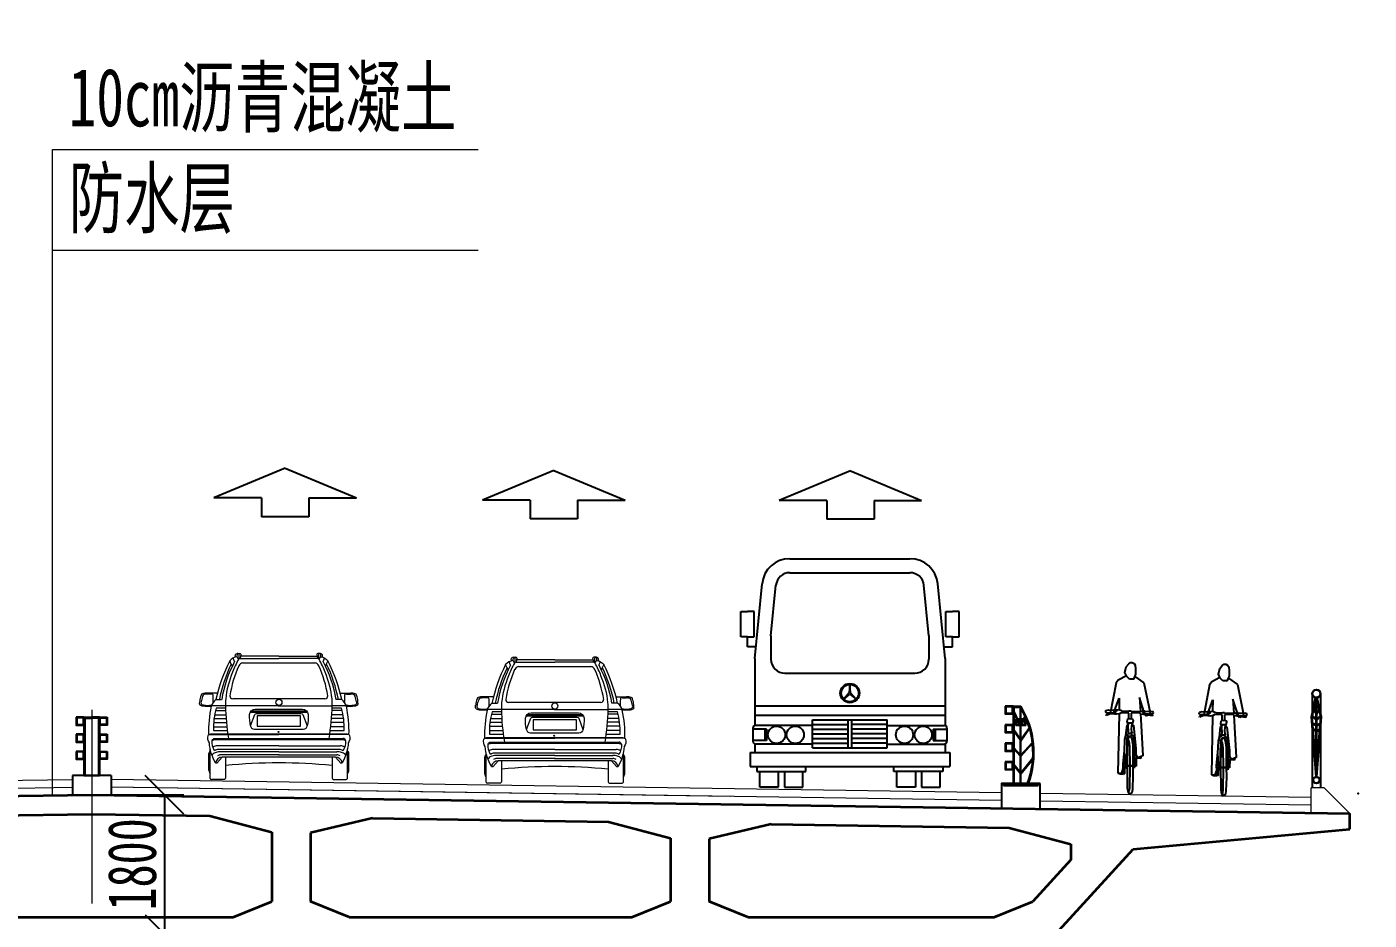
# Model space of a CAD drawing. Extents: x -2611510 to 954358, y -247163 to 181535.
# Drawn here: x 778578 to 795916, y -170407 to -158869 of the extents above; entities that cross this region are included whole.
import ezdxf

# ---------------------------------------------------------------- set-up
doc = ezdxf.new("R2010")
doc.units = 0
doc.linetypes.add('ACAD_ISO08W100', pattern=[36, 24, -3, 6, -3])
doc.linetypes.add('CENTER', pattern=[2, 1.25, -0.25, 0.25, -0.25])
doc.layers.get('Defpoints').update_dxf_attribs({"color": 8})
for name, color, linetype in [('Dim', 4, 'Continuous'), ('ZD结构物', 60, 'Continuous'), ('汽车', 150, 'Continuous'), ('车', 4, 'Continuous'), ('轮廓', 2, 'Continuous')]:
    doc.layers.add(name, color=color, linetype=linetype)
for name, color, linetype, lineweight in [('中心线', 2, 'CENTER', 15), ('文字', 7, 'Continuous', 15), ('标注', 3, 'Continuous', 18), ('结构轮廓', 1, 'Continuous', 35)]:
    doc.layers.add(name, color=color, linetype=linetype, lineweight=lineweight)
doc.styles.add('fs', font='仿宋_GB2312.TTF', dxfattribs={"width": 0.7})
doc.styles.get("Standard").update_dxf_attribs({"font": '仿宋_GB2312.TTF', "width": 0.7})
doc.dimstyles.new('250', dxfattribs={"dimscale": 250, "dimtxt": 2.5, "dimasz": 2, "dimexe": 1, "dimexo": 1, "dimgap": 0, "dimtad": 0, "dimdec": 0, "dimrnd": 0.1, "dimzin": 12, "dimdsep": 46, "dimtxsty": 'Standard', "dimblk": 'OBLIQUE', "dimcen": -1, "dimclrd": 4, "dimclre": 256, "dimclrt": 4, "dimadec": 4, "dimazin": 0, "dimtp": 2, "dimtm": 3, "dimtfac": 0.5, "dimtdec": 0, "dimtmove": 2, "dimatfit": 3, "dimldrblk": 'OBLIQUE', "dimfxl": 5, "dimfxlon": 1, "dimtvp": 0.7, "dimtolj": 1, "dimtzin": 12, "dimarcsym": 0})
doc.dimstyles.new('250-1', dxfattribs={"dimscale": 250, "dimtxt": 2.5, "dimasz": 2, "dimexe": 1, "dimexo": 1, "dimgap": 0, "dimtad": 0, "dimdec": 0, "dimlfac": 0.1, "dimrnd": 0.1, "dimzin": 12, "dimdsep": 46, "dimtxsty": 'Standard', "dimblk": 'OBLIQUE', "dimcen": -1, "dimclrd": 4, "dimclre": 256, "dimclrt": 4, "dimadec": 4, "dimazin": 0, "dimtp": 2, "dimtm": 3, "dimtfac": 0.5, "dimtdec": 0, "dimtmove": 2, "dimatfit": 3, "dimldrblk": 'OBLIQUE', "dimfxl": 5, "dimfxlon": 1, "dimtvp": 0.7, "dimtolj": 1, "dimtzin": 12, "dimarcsym": 0})

# ---------------------------------------------------------------- blocks, each defined once
blk = doc.blocks.new('A$C1F375032')
at = {"layer": '车', "ltscale": 1000}
for p, q in [((-0.838, 1.048), (-0.838, 1.716)), ((-0.838, 1.716), (0.838, 1.716)), ((0.838, 1.048), (0.838, 1.716)), ((0, 0), (-2.524, 1.048)), ((-0.838, 1.048), (-2.524, 1.048)), ((0, 0), (2.524, 1.048)), ((0.838, 1.048), (2.524, 1.048))]:
    blk.add_line(p, q, dxfattribs=at)
blk = doc.blocks.new('小车')
at = {"layer": '标注', "color": 150}
for p, q in [((-0.486, 1.289), (-0.489, 1.252)), ((-0.486, 1.289), (-0.454, 1.289)), ((-0.443, 1.281), (-0.451, 1.231)), ((0, 1.258), (0.447, 1.258)), ((0.443, 1.281), (0.451, 1.231)), ((0.486, 1.289), (0.455, 1.289)), ((0.487, 1.289), (0.489, 1.252)), ((-0.517, 1.196), (-0.534, 1.237)), ((-0.451, 1.231), (0, 1.231)), ((0, 1.231), (0, 1.231)), ((0.517, 1.196), (0.534, 1.237)), ((-0.717, 0.827), (-0.838, 0.828)), ((-0.79, 0.816), (-0.838, 0.816)), ((0.717, 0.827), (0.838, 0.828)), ((0.79, 0.816), (0.838, 0.816)), ((-0.926, 0.7), (-0.925, 0.73)), ((-0.735, 0.752), (-0.668, 0.752)), ((-0.624, 0.653), (-0.732, 0.653)), ((0, 0.76), (-0.539, 0.76)), ((0.539, 0.76), (0, 0.76)), ((0.735, 0.752), (0.668, 0.752)), ((0.926, 0.7), (0.925, 0.73)), ((-0.762, 0.485), (-0.613, 0.485)), ((-0.757, 0.531), (-0.616, 0.531)), ((-0.75, 0.575), (-0.618, 0.575)), ((-0.74, 0.623), (-0.622, 0.623)), ((0.762, 0.485), (0.613, 0.485)), ((0.758, 0.531), (0.616, 0.531)), ((0.751, 0.575), (0.619, 0.575)), ((0.74, 0.623), (0.623, 0.623)), ((-0.82, 0.343), (0, 0.343)), ((-0.763, 0.392), (-0.602, 0.391)), ((0.82, 0.343), (0, 0.343)), ((0.764, 0.435), (0.608, 0.435)), ((-0.802, -0.17), (-0.801, 0.175)), ((0, 0.213), (-0.717, 0.213)), ((-0.003, 0.297), (0.752, 0.297)), ((0, 0.213), (0.718, 0.213)), ((0.802, -0.17), (0.802, 0.175)), ((-0.818, -0.073), (-0.818, 0.122)), ((-0.774, 0.108), (-0.78, 0.101)), ((-0.774, 0.108), (-0.776, 0.106)), ((-0.774, 0.108), (-0.774, 0.108)), ((0, 0.142), (-0.677, 0.142)), ((-0.624, 0.08), (-0.624, -0.166)), ((-0.003, 0.106), (0.678, 0.106)), ((0, 0.142), (0.677, 0.142)), ((0.625, 0.08), (0.625, -0.166)), ((0.774, 0.108), (0.777, 0.106)), ((0.774, 0.108), (0.774, 0.108)), ((0.819, -0.073), (0.819, 0.122)), ((-0.635, -0.182), (-0.787, -0.182)), ((0.636, -0.182), (0.787, -0.182))]:
    blk.add_line(p, q, dxfattribs=at)
for points in [[(0, 1.258), (-0.447, 1.258)], [(0.424, 1.178), (0, 1.178), (-0.424, 1.178)], [(0.451, 1.231), (0, 1.231)], [(0.006, 0.68), (-0.624, 0.68)], [(-0.006, 0.68), (0.624, 0.68)], [(-0.332, 0.605), (0, 0.605), (0.332, 0.605)], [(-0.324, 0.619), (0, 0.619), (0.324, 0.619)], [(-0.764, 0.435), (-0.607, 0.435)]]:
    blk.add_lwpolyline(points, dxfattribs=at)
for points in [[(-0.452, 1.231, 0.172866), (-0.471, 1.221, 0.047073), (-0.54, 1.071, 0.079972), (-0.621, 0.759, 0.011505), (-0.624, 0.68), (-0.765, 0.68, 0.145591), (-0.789, 0.673, 0.061623), (-0.82, 0.343, 0.061623)], [(-0.543, 1.146), (-0.555, 1.166), (-0.574, 1.204, 0.063342), (-0.735, 0.751, 0.063342)], [(0.82, 0.343, 0.061623), (0.789, 0.673, 0.145591), (0.765, 0.68), (0.624, 0.68, 0.011505), (0.622, 0.759, 0.079972), (0.54, 1.071, 0.047073), (0.471, 1.221, -0.116952), (0.489, 1.252, -0.181877), (0.574, 1.204), (0.555, 1.166), (0.544, 1.146)], [(0.735, 0.751, 0.063342), (0.574, 1.204, 0.063342)], [(0.602, 0.391), (0.763, 0.392, 0.07958), (0.732, 0.653), (0.625, 0.653)], [(-0.33, 0.444), (-0.28, 0.576, -0.327516), (-0.259, 0.589), (0, 0.589), (0.259, 0.589, -0.327516), (0.28, 0.576), (0.33, 0.444)], [(0.741, 0.012, 0.343237), (0.662, 0.08), (0, 0.08), (-0.662, 0.08), (-0.724, 0.01, -0.537894), (-0.74, 0.013, -0.109459), (-0.812, 0.246, -0.241867), (-0.827, 0.331, -0.331193), (-0.814, 0.346, -0.075367), (-0.793, 0.351), (0, 0.351), (0.793, 0.351, -0.075367), (0.814, 0.346, -0.331193), (0.827, 0.331, -0.241867), (0.812, 0.246, -0.109459), (0.74, 0.013, -0.537894), (0.724, 0.01), (0.662, 0.08)], [(-0.779, 0.275, -0.118814), (-0.74, 0.284), (0, 0.284), (0.741, 0.284, -0.118814), (0.779, 0.275, -0.156607), (0.75, 0.152, 0.178906), (0.707, 0.169), (0, 0.169), (-0.707, 0.169, 0.178906), (-0.75, 0.152, -0.156607), (-0.779, 0.275, -0.35687), (-0.751, 0.297), (0.003, 0.297)], [(0.003, 0.106), (-0.678, 0.106, 0.143263), (-0.717, 0.095)], [(0.625, -0.018, 0.018849), (0, 0.014, 0.018849), (-0.624, -0.018, 0.018849)]]:
    blk.add_lwpolyline(points, format="xyb", dxfattribs=at)
blk.add_lwpolyline([(-0.33, 0.444, -0.069548), (-0.341, 0.577, -0.383803), (-0.277, 0.641), (0, 0.641), (0.277, 0.641, -0.383803), (0.342, 0.577, -0.069548), (0.331, 0.444, -0.366402), (0.283, 0.404), (0, 0.404), (-0.283, 0.404, -0.366402)], format="xyb", close=True, dxfattribs=at)
blk.add_lwpolyline([(0.254, 0.56), (0, 0.56), (-0.254, 0.56), (-0.254, 0.44), (0, 0.44), (0.254, 0.44)], close=True, dxfattribs=at)
for centre, radius in [((0.001, 0.72), 0.0355), ((-0.005, 0.373), 0.00548)]:
    blk.add_circle(centre, radius, dxfattribs=at)
for centre, radius, start, end in [((-0.49, 1.264), 0.0223, 139.4552, 173.2019), ((-0.482, 1.264), 0.0298, 173.2019, 212.2235), ((-0.486, 1.261), 0.0276, 112.4906, 139.4552), ((-0.483, 1.256), 0.0331, 94.2343, 112.4906), ((-0.484, 1.268), 0.0213, 51.4785, 94.2343), ((-0.495, 1.254), 0.0389, 34.5705, 51.4785), ((-0.746, 1.27), 0.283, 350.7165, 1.2227), ((-0.454, 1.277), 0.0117, 18.0542, 90), ((0.455, 1.277), 0.0117, 90, 161.9458), ((0.496, 1.254), 0.0389, 128.5215, 145.4295), ((0.746, 1.27), 0.283, 178.7773, 189.2835), ((0.485, 1.268), 0.0213, 85.7657, 128.5215), ((0.484, 1.256), 0.0331, 67.5094, 85.7657), ((0.486, 1.261), 0.0276, 40.5448, 67.5094), ((0.49, 1.264), 0.0223, 6.7981, 40.5448), ((0.482, 1.264), 0.0298, 327.7765, 6.7981), ((0.968, 0.428), 1.694, 154.1415, 169.0056), ((0.724, 0.525), 1.41, 151.5982, 170.7551), ((-0.469, 1.115), 0.138, 98.4526, 139.685), ((0.826, 0.573), 1.416, 156.132, 170.9153), ((-0.545, 1.199), 0.077, 16.7771, 43.4594), ((-0.416, 1.123), 0.0571, 95.8138, 156.132), ((0.416, 1.123), 0.0571, 23.868, 84.1862), ((0.447, 1.199), 0.0322, 42.4212, 81.6514), ((-0.826, 0.573), 1.416, 9.0847, 23.868), ((-0.723, 0.525), 1.41, 9.2449, 28.4018), ((-0.967, 0.428), 1.694, 10.9944, 25.8585), ((-0.64, 0.706), 0.285, 160.2234, 175.1314), ((-0.887, 0.799), 0.0221, 107.0533, 169.1728), ((-0.521, 0.659), 0.393, 160.5314, 170.4026), ((-0.839, 0.641), 0.187, 89.7894, 107.0533), ((-0.867, 0.787), 0.025, 101.423, 172.2356), ((-0.449, -1.834), 2.678, 98.3463, 99.0847), ((-0.784, 0.799), 0.0178, 1.5287, 115.4928), ((-2.582, 0.751), 1.816, 359.084, 1.5287), ((-0.539, 0.793), 0.0327, 173.4394, 270), ((0.539, 0.793), 0.0327, 270, 6.5606), ((2.582, 0.751), 1.816, 178.4713, 180.916), ((0.784, 0.799), 0.0178, 64.5072, 178.4713), ((0.839, 0.641), 0.187, 72.9467, 90.2106), ((0.45, -1.834), 2.678, 80.9153, 81.6537), ((0.867, 0.787), 0.025, 7.7644, 78.577), ((0.521, 0.659), 0.393, 9.5974, 19.4686), ((0.887, 0.799), 0.0221, 10.8272, 72.9467), ((0.64, 0.706), 0.285, 4.8686, 19.7766), ((-0.902, 0.705), 0.0248, 191.3176, 232.6477), ((-0.881, 0.763), 0.0857, 245.3071, 268.1339), ((-0.883, 0.715), 0.0267, 158.6011, 230.2375), ((-0.87, 0.751), 0.0645, 241.9378, 269.4387), ((-0.776, 2.219), 1.546, 265.9839, 269.5091), ((-0.834, 0.951), 0.267, 261.9923, 269.0143), ((-0.836, 1.036), 0.352, 269.6452, 278.1952), ((-0.638, 0.623), 0.161, 127.0043, 160.4465), ((0.069, 0.425), 0.833, 164.1157, 182.3158), ((2.029, 0.742), 2.654, 181.3371, 189.6393), ((-2.029, 0.742), 2.654, 350.3607, 358.6629), ((0.638, 0.623), 0.161, 19.5535, 52.9957), ((0.836, 1.036), 0.352, 261.8048, 270.3548), ((0.776, 2.219), 1.546, 270.4909, 274.0161), ((0.834, 0.951), 0.267, 270.9857, 278.0077), ((0.87, 0.751), 0.0645, 270.5613, 298.0622), ((0.881, 0.763), 0.0857, 271.8661, 294.6929), ((0.884, 0.715), 0.0267, 309.7625, 21.3989), ((0.902, 0.705), 0.0248, 307.3523, 348.6824), ((-0.748, 0.111), 0.0709, 138.3966, 170.8829), ((-0.717, 0.128), 0.0849, 90, 126.6234), ((0.718, 0.128), 0.0849, 53.3766, 90), ((0.752, 0.269), 0.0282, 11.4402, 90), ((0.749, 0.111), 0.0709, 9.1171, 41.6034), ((-0.715, 0.06), 0.0767, 104.0668, 141.1478), ((-0.658, -0.004), 0.084, 92.694, 168.4705), ((-0.677, -0.091), 0.233, 90, 104.0668), ((0.677, -0.091), 0.233, 75.9332, 90), ((0.678, 0.033), 0.0737, 57.3884, 90), ((0.715, 0.06), 0.0767, 38.8522, 75.9332), ((-0.725, -0.056), 0.0947, 190.7253, 215.5303), ((0.726, -0.056), 0.0947, 324.4697, 349.2747), ((-0.787, -0.167), 0.0149, 189.4848, 270), ((-0.641, -0.166), 0.0171, 290.6939, 0), ((0.642, -0.166), 0.0171, 180, 249.3061), ((0.787, -0.167), 0.0149, 270, 350.5152)]:
    blk.add_arc(centre, radius, start, end, dxfattribs=at)
blk = doc.blocks.new('hghgh')
at = {"color": 7, "linetype": 'Continuous'}
for p, q in [((3039.592, 71.265), (3047.345, 71.265)), ((3039.591, 70.361), (3047.345, 70.361)), ((3037.321, 64.82), (3037.792, 69.634)), ((3038.371, 66.275), (3038.691, 69.546)), ((3048.564, 66.275), (3048.244, 69.546)), ((3049.614, 64.82), (3049.143, 69.634)), ((3036.418, 66.229), (3036.418, 67.865)), ((3036.418, 67.865), (3036.85, 67.865)), ((3037.283, 67.865), (3036.85, 67.865)), ((3037.283, 66.229), (3037.283, 67.865)), ((3049.653, 66.229), (3049.653, 67.865)), ((3049.653, 67.865), (3050.085, 67.865)), ((3050.518, 67.865), (3050.085, 67.865)), ((3050.518, 66.229), (3050.518, 67.865)), ((3036.85, 66.229), (3036.418, 66.229)), ((3036.85, 66.229), (3037.283, 66.229)), ((3036.85, 65.581), (3036.85, 66.229)), ((3050.085, 66.229), (3049.653, 66.229)), ((3050.085, 65.581), (3050.085, 66.229)), ((3050.085, 66.229), (3050.518, 66.229)), ((3037.396, 65.581), (3036.85, 65.581)), ((3049.54, 65.581), (3050.085, 65.581)), ((3037.321, 64.82), (3037.321, 60.485)), ((3049.614, 64.82), (3049.614, 60.485)), ((3039.274, 63.866), (3047.661, 63.866)), ((3037.321, 61.759), (3049.614, 61.759)), ((3037.321, 61.156), (3049.614, 61.156)), ((3041.059, 60.855), (3045.877, 60.855)), ((3037.201, 60.314), (3037.201, 59.471)), ((3037.963, 60.254), (3037.963, 59.531)), ((3038.083, 60.254), (3038.083, 59.531)), ((3041.059, 60.554), (3043.347, 60.554)), ((3041.059, 60.253), (3043.347, 60.253)), ((3041.059, 59.952), (3043.347, 59.952)), ((3045.877, 60.554), (3043.588, 60.554)), ((3045.877, 60.253), (3043.588, 60.253)), ((3045.877, 59.952), (3043.588, 59.952)), ((3048.852, 60.254), (3048.852, 59.531)), ((3048.973, 60.254), (3048.973, 59.531)), ((3049.735, 60.314), (3049.735, 59.471)), ((3037.321, 59.301), (3037.321, 58.748)), ((3041.059, 59.651), (3043.347, 59.651)), ((3041.059, 59.35), (3043.347, 59.35)), ((3041.059, 59.049), (3045.877, 59.049)), ((3045.877, 59.651), (3043.588, 59.651)), ((3045.877, 59.35), (3043.588, 59.35)), ((3049.614, 59.301), (3049.614, 58.748)), ((3037.02, 58.748), (3049.915, 58.748)), ((3037.02, 58.748), (3037.02, 57.844)), ((3049.915, 58.748), (3049.915, 57.844)), ((3037.02, 57.844), (3049.915, 57.844)), ((3037.46, 57.844), (3037.46, 57.513)), ((3037.46, 57.513), (3040.625, 57.513)), ((3037.646, 56.515), (3037.646, 57.513)), ((3038.845, 57.513), (3038.845, 56.515)), ((3039.24, 57.513), (3039.24, 56.515)), ((3040.438, 56.515), (3040.438, 57.513)), ((3040.625, 57.513), (3040.625, 57.844)), ((3046.311, 57.513), (3046.311, 57.844)), ((3049.476, 57.513), (3046.311, 57.513)), ((3046.497, 56.515), (3046.497, 57.513)), ((3047.696, 57.513), (3047.696, 56.515)), ((3048.091, 57.513), (3048.091, 56.515)), ((3049.289, 56.515), (3049.289, 57.513)), ((3049.476, 57.844), (3049.476, 57.513)), ((3038.845, 56.515), (3037.646, 56.515)), ((3039.24, 56.515), (3040.438, 56.515)), ((3047.696, 56.515), (3046.497, 56.515)), ((3048.091, 56.515), (3049.289, 56.515))]:
    blk.add_line(p, q, dxfattribs=at)
at = {"color": 7}
for p, q in [((3038.371, 66.275), (3038.371, 64.769)), ((3048.564, 66.275), (3048.564, 64.769)), ((3041.059, 59.049), (3041.059, 60.855)), ((3043.347, 59.049), (3043.347, 60.855)), ((3043.588, 59.049), (3043.588, 60.855)), ((3043.588, 59.049), (3043.588, 60.855)), ((3045.877, 59.049), (3045.877, 60.855)), ((3038.083, 60.254), (3037.201, 60.254)), ((3041.059, 60.495), (3037.381, 60.495)), ((3045.877, 60.495), (3049.554, 60.495)), ((3048.852, 60.254), (3049.735, 60.254)), ((3038.083, 59.531), (3037.201, 59.531)), ((3041.059, 59.291), (3037.381, 59.291)), ((3045.877, 59.291), (3049.554, 59.291)), ((3048.852, 59.531), (3049.735, 59.531))]:
    blk.add_line(p, q, dxfattribs=at)
blk.add_lwpolyline([(3043.468, 62.521), (3043.863, 62.19), (3043.515, 62.604), (3043.468, 63.144), (3043.421, 62.604), (3043.073, 62.19)], close=True, dxfattribs=at)
for centre, radius in [((3043.468, 62.585), 0.619), ((3043.468, 62.585), 0.559), ((3038.731, 59.893), 0.559), ((3039.941, 59.893), 0.559), ((3046.994, 59.893), 0.559), ((3048.205, 59.893), 0.559)]:
    blk.add_circle(centre, radius, dxfattribs=at)
at = {"color": 7, "linetype": 'Continuous'}
for centre, radius, start, end in [((3039.59, 69.458), 1.807, 89.9254, 174.41387), ((3047.345, 69.458), 1.807, 5.58613, 90), ((3039.59, 69.458), 0.903, 89.9254, 174.41387), ((3047.345, 69.458), 0.903, 5.58613, 90)]:
    blk.add_arc(centre, radius, start, end, dxfattribs=at)
at = {"color": 7}
for centre, radius, start, end in [((3039.274, 64.769), 0.903, 180, 270), ((3047.661, 64.769), 0.903, 270, 0), ((3037.381, 60.314), 0.181, 90, 180), ((3049.554, 60.314), 0.181, 0, 90), ((3037.381, 59.471), 0.181, 180, 270), ((3049.554, 59.471), 0.181, 270, 0)]:
    blk.add_arc(centre, radius, start, end, dxfattribs=at)
blk = doc.blocks.new('_Oblique')
at = {"color": 0, "linetype": 'ByBlock', "lineweight": -2}
blk.add_line((-0.5, -0.5), (0.5, 0.5), dxfattribs=at)
blk = doc.blocks.new('*D118')
at = {"layer": 'Defpoints', "color": 0, "transparency": 16777216}
for p in [(795666, -147875), (763166, -151442), (795666, -166511)]:
    blk.add_point(p, dxfattribs=at)
at = {"layer": 'Dim', "lineweight": -2, "transparency": 16777216}
for p, q in [((763166, -149125), (763166, -147625)), ((795666, -149125), (795666, -147625))]:
    blk.add_line(p, q, dxfattribs=at)
at = {"layer": 'Dim', "color": 4, "lineweight": -2, "transparency": 16777216}
blk.add_line((763166, -147875), (795666, -147875), dxfattribs=at)
at = {"layer": 'Dim', "color": 4, "lineweight": -2, "transparency": 16777216, "xscale": 500, "yscale": 500, "zscale": 500, "rotation": 180}
blk.add_blockref('_Oblique', (763166, -147875), dxfattribs=at)
at = {"layer": 'Dim', "color": 4, "lineweight": -2, "transparency": 16777216, "xscale": 500, "yscale": 500, "zscale": 500}
blk.add_blockref('_Oblique', (795666, -147875), dxfattribs=at)
at = {"layer": 'Dim', "color": 4, "transparency": 16777216, "insert": (779416, -147458), "char_height": 625, "attachment_point": 5}
blk.add_mtext('\\A1;3250', dxfattribs=at)
blk = doc.blocks.new('*D144')
at = {"layer": 'Defpoints', "color": 0, "transparency": 16777216}
for p in [(779416, -168787), (780355, -170587), (793216, -170587)]:
    blk.add_point(p, dxfattribs=at)
at = {"layer": 'Dim', "lineweight": -2, "transparency": 16777216}
for p, q in [((779666, -168787), (780605, -168787)), ((781605, -170587), (780105, -170587))]:
    blk.add_line(p, q, dxfattribs=at)
at = {"layer": 'Dim', "color": 4, "lineweight": -2, "transparency": 16777216}
blk.add_line((780355, -168787), (780355, -170587), dxfattribs=at)
at = {"layer": 'Dim', "color": 4, "lineweight": -2, "transparency": 16777216, "xscale": 500, "yscale": 500, "zscale": 500}
for p, rotation in [((780355, -168787), 90), ((780355, -170587), 270)]:
    blk.add_blockref('_Oblique', p, dxfattribs=dict(at, rotation=rotation))
at = {"layer": 'Dim', "color": 4, "transparency": 16777216, "insert": (779939, -169687), "char_height": 625, "attachment_point": 5, "rotation": 90}
blk.add_mtext('\\A1;1800', dxfattribs=at)
blk = doc.blocks.new('A$C3DE66DF3')
at = {"layer": '汽车', "color": 1}
for p, q in [((0.118, 1.395), (0.039, 1.016)), ((0.337, 1.482), (0.44, 1.43)), ((0.44, 1.43), (0.467, 1.393)), ((0.467, 1.393), (0.541, 1.011)), ((0.117, 1.036), (0.174, 1.212)), ((0.174, 1.212), (0.163, 1.034)), ((0.428, 1.201), (0.431, 1.059)), ((0.5, 1.011), (0.428, 1.201)), ((0.012, 1.038), (0, 1.02)), ((0, 1.02), (0.012, 0.999)), ((0.103, 1.033), (0.012, 1.038)), ((0.039, 1.016), (0.088, 0.977)), ((0.098, 0.997), (0.117, 1.036)), ((0.108, 1.045), (0.103, 1.033)), ((0.119, 1.044), (0.108, 1.045)), ((0.155, 1.034), (0.119, 1.044)), ((0.119, 1.007), (0.132, 1.041)), ((0.279, 1.038), (0.155, 1.034)), ((0.156, 1.003), (0.172, 1.016)), ((0.172, 1.016), (0.278, 1.014)), ((0.278, 1.014), (0.279, 0.946)), ((0.28, 1.043), (0.279, 1.038)), ((0.306, 1.042), (0.28, 1.043)), ((0.31, 1.038), (0.306, 1.042)), ((0.308, 1.014), (0.4, 1.019)), ((0.309, 0.946), (0.308, 1.014)), ((0.395, 1.037), (0.31, 1.038)), ((0.399, 1.047), (0.395, 1.037)), ((0.429, 1.059), (0.399, 1.047)), ((0.4, 1.019), (0.424, 1.007)), ((0.465, 1.057), (0.429, 1.059)), ((0.465, 1.034), (0.462, 1.049)), ((0.462, 1.049), (0.468, 1.03)), ((0.489, 1.051), (0.465, 1.057)), ((0.501, 1.013), (0.465, 1.034)), ((0.468, 1.03), (0.501, 1.013)), ((0.565, 1.057), (0.489, 1.051)), ((0.501, 1.013), (0.59, 1.017)), ((0.552, 1.014), (0.501, 1.013)), ((0.594, 0.998), (0.552, 1.014)), ((0.596, 1.048), (0.565, 1.057)), ((0.59, 1.017), (0.598, 1.025)), ((0.598, 1.025), (0.596, 1.048)), ((0.01, 0.989), (0.007, 0.985)), ((0.007, 0.985), (0.011, 0.982)), ((0.029, 0.993), (0.01, 0.989)), ((0.011, 0.982), (0.124, 0.997)), ((0.012, 0.999), (0.119, 1.007)), ((0.029, 0.993), (0.119, 1.007)), ((0.088, 0.977), (0.098, 0.997)), ((0.124, 0.997), (0.156, 1.003)), ((0.153, 0.86), (0.132, 0.477)), ((0.162, 1.008), (0.153, 0.86)), ((0.251, 0.863), (0.218, 0.564)), ((0.272, 0.863), (0.25, 0.862)), ((0.272, 0.863), (0.251, 0.863)), ((0.256, 0.938), (0.255, 0.921)), ((0.255, 0.921), (0.263, 0.892)), ((0.279, 0.946), (0.256, 0.938)), ((0.296, 0.889), (0.263, 0.892)), ((0.263, 0.892), (0.282, 0.889)), ((0.263, 0.892), (0.267, 0.879)), ((0.267, 0.879), (0.275, 0.856)), ((0.275, 0.856), (0.28, 0.814)), ((0.282, 0.889), (0.321, 0.888)), ((0.309, 0.946), (0.287, 0.943)), ((0.321, 0.888), (0.296, 0.889)), ((0.324, 0.935), (0.309, 0.946)), ((0.31, 0.781), (0.315, 0.864)), ((0.315, 0.864), (0.321, 0.888)), ((0.318, 0.864), (0.315, 0.864)), ((0.315, 0.864), (0.33, 0.862)), ((0.33, 0.868), (0.318, 0.864)), ((0.321, 0.888), (0.328, 0.9)), ((0.328, 0.9), (0.324, 0.935)), ((0.344, 0.729), (0.33, 0.868)), ((0.424, 1.007), (0.462, 0.999)), ((0.431, 1.005), (0.444, 0.261)), ((0.462, 0.999), (0.489, 1.003)), ((0.489, 1.003), (0.543, 1.005)), ((0.5, 1.011), (0.541, 1.011)), ((0.543, 1.005), (0.589, 0.986)), ((0.589, 0.986), (0.594, 0.998)), ((0.255, 0.732), (0.237, 0.691)), ((0.237, 0.691), (0.239, 0.323)), ((0.251, 0.66), (0.262, 0.704)), ((0.28, 0.747), (0.255, 0.732)), ((0.262, 0.704), (0.286, 0.725)), ((0.263, 0.661), (0.272, 0.7)), ((0.275, 0.777), (0.264, 0.764)), ((0.264, 0.764), (0.282, 0.76)), ((0.272, 0.7), (0.286, 0.715)), ((0.28, 0.814), (0.275, 0.777)), ((0.305, 0.76), (0.279, 0.758)), ((0.279, 0.758), (0.28, 0.747)), ((0.282, 0.76), (0.305, 0.76)), ((0.286, 0.725), (0.313, 0.721)), ((0.286, 0.715), (0.304, 0.711)), ((0.304, 0.711), (0.316, 0.698)), ((0.317, 0.678), (0.308, 0.667)), ((0.321, 0.766), (0.31, 0.781)), ((0.311, 0.761), (0.321, 0.766)), ((0.312, 0.749), (0.311, 0.761)), ((0.344, 0.729), (0.312, 0.749)), ((0.313, 0.721), (0.331, 0.693)), ((0.316, 0.698), (0.317, 0.678)), ((0.317, 0.678), (0.328, 0.581)), ((0.331, 0.693), (0.338, 0.324)), ((0.357, 0.683), (0.344, 0.729)), ((0.364, 0.533), (0.357, 0.683)), ((0.218, 0.564), (0.218, 0.493)), ((0.248, 0.325), (0.251, 0.66)), ((0.253, 0.355), (0.254, 0.605)), ((0.254, 0.605), (0.263, 0.661)), ((0.301, 0.596), (0.297, 0.35)), ((0.308, 0.667), (0.301, 0.596)), ((0.328, 0.581), (0.33, 0.363)), ((0.35, 0.325), (0.364, 0.533)), ((0.381, 0.376), (0.363, 0.545)), ((0.132, 0.477), (0.193, 0.453)), ((0.2, 0.46), (0.156, 0.459)), ((0.156, 0.459), (0.156, 0.445)), ((0.156, 0.445), (0.201, 0.446)), ((0.193, 0.453), (0.218, 0.493)), ((0.2, 0.46), (0.201, 0.45)), ((0.224, 0.455), (0.201, 0.454)), ((0.201, 0.45), (0.201, 0.446)), ((0.215, 0.45), (0.201, 0.45)), ((0.215, 0.45), (0.217, 0.348)), ((0.22, 0.356), (0.217, 0.348)), ((0.217, 0.348), (0.36, 0.346)), ((0.364, 0.356), (0.22, 0.356)), ((0.224, 0.455), (0.225, 0.356)), ((0.252, 0.227), (0.253, 0.355)), ((0.297, 0.35), (0.301, 0.066)), ((0.33, 0.363), (0.327, 0.074)), ((0.357, 0.249), (0.356, 0.349)), ((0.36, 0.346), (0.364, 0.356)), ((0.366, 0.255), (0.363, 0.356)), ((0.378, 0.316), (0.381, 0.376)), ((0.239, 0.323), (0.248, 0.325)), ((0.258, 0.06), (0.252, 0.227)), ((0.338, 0.324), (0.35, 0.325)), ((0.357, 0.249), (0.38, 0.25)), ((0.366, 0.255), (0.38, 0.254)), ((0.397, 0.261), (0.378, 0.316)), ((0.425, 0.259), (0.38, 0.259)), ((0.38, 0.254), (0.38, 0.259)), ((0.38, 0.244), (0.38, 0.254)), ((0.38, 0.244), (0.425, 0.245)), ((0.444, 0.261), (0.397, 0.261)), ((0.425, 0.245), (0.425, 0.259)), ((0.264, 0.018), (0.258, 0.06)), ((0.305, 0), (0.264, 0.018)), ((0.301, 0.066), (0.306, 0.033)), ((0.315, 0.011), (0.305, 0)), ((0.306, 0.033), (0.315, 0.011)), ((0.321, 0.036), (0.315, 0.011)), ((0.327, 0.074), (0.321, 0.036))]:
    blk.add_line(p, q, dxfattribs=at)
blk.add_lwpolyline([(0.3, 1.442), (0.334, 1.474), (0.356, 1.524), (0.34, 1.597), (0.309, 1.633), (0.286, 1.651), (0.264, 1.651), (0.241, 1.637), (0.226, 1.619), (0.223, 1.569), (0.223, 1.505), (0.235, 1.469), (0.25, 1.442)], close=True, dxfattribs=at)
blk.add_lwpolyline([(0.231, 1.473), (0.118, 1.395)], dxfattribs=at)
blk = doc.blocks.new('标准横断面')
at = {"layer": '结构轮廓'}
for p, q in [((-14425, 1336.25), (1825, 1580)), ((1825, 1580), (18075, 1336.25)), ((299.586193, 1307.118793), (1825, 1330)), ((1825, 1330), (3350.413807, 1307.118793)), ((3350, 1307.125), (4150, 1095.125)), ((5450, 1275.625), (4650, 1087.625)), ((5449.589104, 1275.631164), (8500.413807, 1229.868793)), ((8500, 1229.875), (9300, 1017.875)), ((18075, 1136.25), (18075, 1336.25)), ((4150, 1095.228452), (4150, 199.892297)), ((4650, 1087.727725), (4650, 199.892297)), ((10600, 1198.375), (9800, 1010.375)), ((10599.589104, 1198.381164), (13673.566762, 1152.271499)), ((13673.152955, 1152.277706), (14473.152955, 940.277706)), ((15275, 878.25), (18075, 1136.25)), ((9300, 1017.978452), (9300, 199.892297)), ((9800, 1010.477725), (9800, 199.892297)), ((14275, -220), (15275, 878.25)), ((14473.152955, 940.381158), (14473.152955, 740.277706)), ((14473.152955, 740.277706), (13981.054518, 199.830598)), ((3650, 0), (4150, 200)), ((5150, 0), (4650, 200)), ((8800, 0), (9300, 200)), ((10300, 0), (9800, 200)), ((13481.208766, 0), (13981.208766, 200)), ((-0.269258, 0), (3650.269258, 0)), ((5149.730742, 0), (8800.269258, 0)), ((10299.730742, 0), (13481.478024, 0))]:
    blk.add_line(p, q, dxfattribs=at)

msp = doc.modelspace()

# ---------------------------------------------------------------- linework, layer by layer
for p, q in [((795181.1, -167482.4), (795181.1, -168698.4)), ((795289.1, -167482.4), (795289.1, -168698.4)), ((795170.1, -167782.4), (795223.7, -167535.2)), ((795180.2, -167783.1), (795230.1, -167552.7)), ((795230.1, -167643.8), (795215.8, -167618.9)), ((795230.1, -167623.8), (795218.9, -167604.4)), ((795230.1, -168409.7), (795230.1, -167552.7)), ((795240.1, -168409.7), (795240.1, -167552.7)), ((795290.1, -167783.1), (795240.1, -167552.7)), ((795240.1, -167623.8), (795251.3, -167604.4)), ((795240.1, -167643.8), (795254.5, -167618.9)), ((795300.1, -167782.4), (795246.6, -167535.2)), ((795231.8, -168556.1), (795170.1, -167782.4)), ((795230.1, -168409.7), (795180.2, -167783.1)), ((795230.1, -167824.5), (795181.7, -167776.1)), ((795230.1, -167810.4), (795184.3, -167764.5)), ((795230.1, -167744), (795198.5, -167698.8)), ((795230.1, -167726.6), (795201.4, -167685.5)), ((795238.5, -168556.1), (795300.1, -167782.4)), ((795240.1, -167726.6), (795268.9, -167685.5)), ((795240.1, -167744), (795271.8, -167698.8)), ((795240.1, -167810.4), (795286, -167764.5)), ((795240.1, -167824.5), (795288.5, -167776.1)), ((795240.1, -168409.7), (795290.1, -167783.1)), ((795230.1, -167884.6), (795186.7, -167864.3)), ((795230.1, -167895.6), (795187.6, -167875.8)), ((795230.1, -167955.3), (795192.9, -167941.7)), ((795230.1, -167965.9), (795193.7, -167952.7)), ((795240.1, -167884.6), (795283.6, -167864.3)), ((795240.1, -167895.6), (795282.7, -167875.8)), ((795240.1, -167955.3), (795277.4, -167941.7)), ((795240.1, -167965.9), (795276.5, -167952.7))]:
    msp.add_line(p, q)
at = {"color": 1}
for p, q in [((791316.3, -167643.2), (791416.3, -167643.2)), ((791316.3, -167643.2), (791316.3, -168643.2)), ((791316.3, -167655.2), (791423.6, -167655.2)), ((791328.3, -167655.2), (791328.3, -168643.2)), ((779316.3, -167786.9), (779416.3, -167786.9)), ((779316.3, -167786.9), (779316.3, -168536.9)), ((779316.3, -167798.9), (779416.3, -167798.9)), ((779328.3, -167798.9), (779328.3, -168536.9)), ((779516.3, -167786.9), (779416.3, -167786.9)), ((779516.3, -167798.9), (779416.3, -167798.9)), ((779504.3, -167798.9), (779504.3, -168536.9)), ((779516.3, -167786.9), (779516.3, -168536.9)), ((791413.8, -167888.5), (791328.3, -167705.1)), ((791413.8, -167897.9), (791328.3, -167714.6)), ((791413.8, -167907.4), (791328.3, -167724)), ((791351.3, -167893.2), (791351.3, -167813.2)), ((791481.3, -167813.2), (791351.3, -167813.2)), ((791359.3, -167885.2), (791359.3, -167821.2)), ((791473.3, -167821.2), (791359.3, -167821.2)), ((791413.8, -168643.2), (791413.8, -167662.2)), ((791416.3, -168643.2), (791416.3, -167666.4)), ((791418.8, -168643.2), (791418.8, -167670.6)), ((791418.8, -167888.5), (791472.4, -167773.6)), ((791418.8, -167897.9), (791474.6, -167778.4)), ((791418.8, -167907.4), (791476.8, -167783.2)), ((791473.3, -167885.2), (791473.3, -167821.2)), ((791481.3, -167893.2), (791481.3, -167813.2)), ((791413.8, -168072.6), (791328.3, -167950.5)), ((791413.8, -168079.6), (791328.3, -167957.5)), ((791416.3, -168090.1), (791328.3, -167964.5)), ((791481.3, -167893.2), (791351.3, -167893.2)), ((791473.3, -167885.2), (791359.3, -167885.2)), ((791416.3, -168090.1), (791529.9, -167928)), ((791418.8, -168072.6), (791527, -167918.2)), ((791418.8, -168079.6), (791528.4, -167923.1)), ((791418.8, -168276.6), (791567.3, -168111.7)), ((791418.8, -168282.6), (791567.9, -168117)), ((791418.8, -168288.6), (791568.5, -168122.3)), ((791413.8, -168276.6), (791328.3, -168181.7)), ((791413.8, -168282.6), (791328.3, -168187.6)), ((791413.8, -168288.6), (791328.3, -168193.6)), ((791418.8, -168502.9), (791573.3, -168312.1)), ((791418.8, -168509.3), (791572.9, -168319)), ((791418.8, -168515.6), (791572.4, -168325.9)), ((791413.8, -168502.9), (791328.3, -168397.3)), ((791413.8, -168509.3), (791328.3, -168403.7)), ((791413.8, -168515.6), (791328.3, -168410)), ((779666.3, -168536.9), (779166.3, -168536.9)), ((779166.3, -168536.9), (779166.3, -168786.9)), ((779316.3, -168536.9), (779516.3, -168536.9)), ((779666.3, -168536.9), (779666.3, -168786.9)), ((791191.3, -168643.2), (791641.3, -168643.2)), ((791191.3, -168643.2), (791191.3, -168668.2)), ((791191.3, -168668.2), (791641.3, -168668.2)), ((791641.3, -168668.2), (791641.3, -168643.2)), ((779166.3, -168786.9), (779666.3, -168786.9))]:
    msp.add_line(p, q, dxfattribs=at)
at = {"linetype": 'ACAD_ISO08W100', "ltscale": 0.1}
msp.add_line((795235.1, -168555.9), (795235.1, -167536.4), dxfattribs=at)
at = {"color": 1}
for points in [[(791216.3, -167643.2), (791216.3, -167743.2), (791316.3, -167743.2), (791316.3, -167643.2), (791216.3, -167643.2)], [(791216.3, -167883.2), (791216.3, -167983.2), (791316.3, -167983.2), (791316.3, -167883.2), (791216.3, -167883.2)], [(791216.3, -168123.2), (791216.3, -168223.2), (791316.3, -168223.2), (791316.3, -168123.2), (791216.3, -168123.2)], [(791216.3, -168363.2), (791216.3, -168463.2), (791316.3, -168463.2), (791316.3, -168363.2), (791216.3, -168363.2)]]:
    msp.add_lwpolyline(points, dxfattribs=at)
for points in [[(791224.3, -167651.2), (791224.3, -167735.2), (791308.3, -167735.2), (791308.3, -167651.2)], [(791224.3, -167891.2), (791224.3, -167975.2), (791308.3, -167975.2), (791308.3, -167891.2)], [(791224.3, -168131.2), (791224.3, -168215.2), (791308.3, -168215.2), (791308.3, -168131.2)], [(791224.3, -168371.2), (791224.3, -168455.2), (791308.3, -168455.2), (791308.3, -168371.2)], [(791666.3, -168643.2), (791166.3, -168643.2), (791166.3, -168963.2), (791666.3, -168970.7)]]:
    msp.add_lwpolyline(points, close=True, dxfattribs=at)
at = {"color": 1, "elevation": 0}
for points in [[(779216.3, -167786.9), (779216.3, -167886.9), (779316.3, -167886.9), (779316.3, -167786.9), (779216.3, -167786.9)], [(779616.3, -167786.9), (779616.3, -167886.9), (779516.3, -167886.9), (779516.3, -167786.9), (779616.3, -167786.9)], [(779216.3, -168006.9), (779216.3, -168106.9), (779316.3, -168106.9), (779316.3, -168006.9), (779216.3, -168006.9)], [(779616.3, -168006.9), (779616.3, -168106.9), (779516.3, -168106.9), (779516.3, -168006.9), (779616.3, -168006.9)], [(779216.3, -168226.9), (779216.3, -168326.9), (779316.3, -168326.9), (779316.3, -168226.9), (779216.3, -168226.9)], [(779616.3, -168226.9), (779616.3, -168326.9), (779516.3, -168326.9), (779516.3, -168226.9), (779616.3, -168226.9)]]:
    msp.add_lwpolyline(points, dxfattribs=at)
for points in [[(779224.3, -167794.9), (779224.3, -167878.9), (779308.3, -167878.9), (779308.3, -167794.9)], [(779608.3, -167794.9), (779608.3, -167878.9), (779524.3, -167878.9), (779524.3, -167794.9)], [(779224.3, -168014.9), (779224.3, -168098.9), (779308.3, -168098.9), (779308.3, -168014.9)], [(779608.3, -168014.9), (779608.3, -168098.9), (779524.3, -168098.9), (779524.3, -168014.9)], [(779224.3, -168234.9), (779224.3, -168318.9), (779308.3, -168318.9), (779308.3, -168234.9)], [(779608.3, -168234.9), (779608.3, -168318.9), (779524.3, -168318.9), (779524.3, -168234.9)]]:
    msp.add_lwpolyline(points, close=True, dxfattribs=at)
for centre, radius in [((795235.1, -167482.4), 54), ((795235.1, -167482.4), 50), ((795235.1, -168598.4), 42.5), ((795235.1, -168598.4), 39.5)]:
    msp.add_circle(centre, radius)
at = {"color": 1}
for radius, end in [(1136.2, 31.32617), (1148.2, 31.66331)]:
    msp.add_arc((790439, -168245.9), radius, 339.75788, end, dxfattribs=at)
at = {"layer": 'Defpoints'}
for p, q in [((795235.1, -167642.4), (795217.4, -167611.7)), ((795235.1, -167642.4), (795252.9, -167611.7)), ((795235.1, -167822.4), (795183, -167770.3)), ((795235.1, -167742.4), (795199.9, -167692.2)), ((795235.1, -167742.4), (795270.3, -167692.2)), ((795235.1, -167822.4), (795287.3, -167770.3)), ((795235.1, -167892.4), (795187.1, -167870.1)), ((795235.1, -167962.4), (795193.3, -167947.2)), ((795235.1, -167892.4), (795283.1, -167870.1)), ((795235.1, -167962.4), (795277, -167947.2))]:
    msp.add_line(p, q, dxfattribs=at)
at = {"layer": 'ZD结构物', "color": 3}
msp.add_line((791666.3, -168963.2), (791666.3, -168970.7), dxfattribs=at)
at = {"layer": '中心线', "ltscale": 2000}
msp.add_line((779416.3, -167690.6), (779416.3, -185528.7), dxfattribs=at)
at = {"layer": '文字'}
for p, q in [((778908.1, -168794.6), (778908.1, -160453.3)), ((778908.1, -160453.3), (784407.1, -160453.3)), ((778908.1, -161753.3), (784407.1, -161753.3)), ((795334.1, -168698.4), (795166.3, -168698.4)), ((795166.3, -169023.2), (795166.3, -168698.4)), ((795666.3, -169030.7), (795334.1, -168698.4))]:
    msp.add_line(p, q, dxfattribs=at)
at = {"layer": '标注'}
for p, q in [((767666.3, -168763.2), (779166.3, -168590.7)), ((767666.3, -168863.2), (779166.3, -168690.7)), ((771166.3, -168810.7), (779166.3, -168690.7)), ((791166.3, -168763.2), (779666.3, -168590.7)), ((787666.3, -168810.7), (779666.3, -168690.7)), ((791166.3, -168863.2), (779666.3, -168690.7)), ((763166.3, -169030.7), (779416.3, -168786.9)), ((795666.3, -169030.7), (779416.3, -168786.9)), ((795166.3, -168823.2), (791666.3, -168770.7)), ((795166.3, -168923.2), (791666.3, -168870.7))]:
    msp.add_line(p, q, dxfattribs=at)
at = {"layer": '轮廓'}
msp.add_point((795775.5, -168773.3), dxfattribs=at)

# ---------------------------------------------------------------- block references
for name, p, xscale, yscale, zscale in [('hghgh', (180515.8, -179991.9), 200, 200, 200), ('小车', (781832.8, -168389.3), 1105.263157899026, 1105.263157899026, 1105.263157899026), ('小车', (785397, -168437.1), 1105.263157899026, 1105.263157899026, 1105.263157899026)]:
    msp.add_blockref(name, p, dxfattribs=dict(xscale=xscale, yscale=yscale, zscale=zscale))
at = {"layer": '文字'}
msp.add_blockref('标准横断面', (777591.3, -170366.9), dxfattribs=at)
at = {"layer": '标注', "color": 7, "xscale": 364.7368421079591, "yscale": 364.7368421079591, "zscale": 364.7368421079591, "rotation": 180}
for p in [(781913.7, -164571.3), (785383.7, -164599.8), (789215.1, -164603.7)]:
    msp.add_blockref('A$C1F375032', p, dxfattribs=at)
at = {"layer": '汽车', "xscale": -1027.205338051362, "yscale": 1027.205338051309, "zscale": 1027.205338051279, "rotation": 359.9999816246856}
for p in [(793128.2, -168775.1), (794335.5, -168796.9)]:
    msp.add_blockref('A$C3DE66DF3', p, dxfattribs=at)

# ---------------------------------------------------------------- texts
at = {"layer": '标注', "color": 7, "style": 'fs', "width": 0.7}
for s, p in [('10cm沥青混凝土', (779118.1, -160153.3)), ('防水层', (779118.1, -161453.3))]:
    msp.add_text(s, height=750, rotation=360, dxfattribs=at).set_placement(p)

# ---------------------------------------------------------------- dimensions: what is measured, and where the dimension line sits
at = {"layer": 'Dim'}
dim = msp.add_linear_dim(base=(795666.3, -147874.6), p1=(763166.3, -151441.9), p2=(795666.3, -166510.7), dimstyle='250-1', override={"dimblk": 'Oblique'}, dxfattribs=at)
dim.commit()
dim.dimension.update_dxf_attribs({"geometry": '*D118', "text_midpoint": (779416.3, -147458.4)})
dim = msp.add_linear_dim(base=(780355.3, -170586.9), p1=(779416.3, -168786.9), p2=(793216.3, -170586.9), angle=90, dimstyle='250', override={"dimblk": 'Oblique'}, dxfattribs=at)
dim.commit()
dim.dimension.update_dxf_attribs({"geometry": '*D144', "text_midpoint": (779939.1, -169686.9)})

doc.saveas('drawing.dxf')
